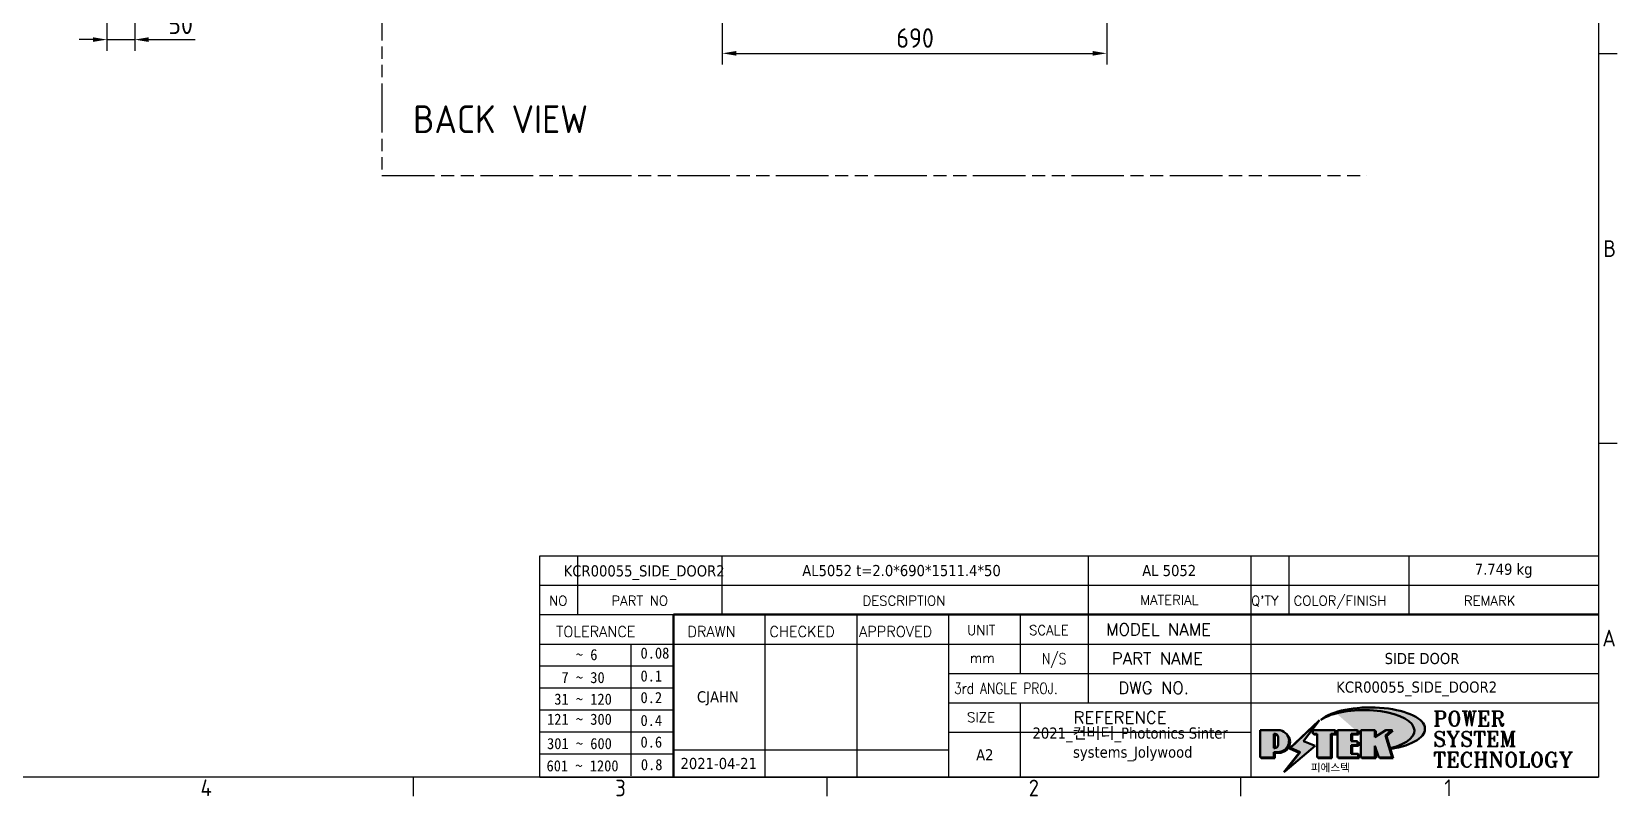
# Model space of a CAD drawing. Header units: millimetres. Extents: x 0 to 51860, y 0 to 5940.
# Drawn here: x 42050 to 44896, y 66 to 1439 of the extents above; entities that cross this region are included whole.
import ezdxf
from ezdxf.enums import TextEntityAlignment as Align

# ---------------------------------------------------------------- set-up
doc = ezdxf.new("R2010")
doc.units = ezdxf.units.MM
doc.header["$LTSCALE"] = 10
doc.linetypes.add('DOUBLE_DASH_CHAIN', pattern=[1.2403, 0.6614, -0.0827, 0.1654, -0.0827, 0.1654, -0.0827])
doc.layers.get('0').update_dxf_attribs({"color": 3, "lineweight": 25})
for name, color, linetype, lineweight in [('경계(ISO)', 7, 'Continuous', 25), ('기호(ISO)', 5, 'Continuous', 25), ('스케치 형상(ISO)', 3, 'Continuous', 25), ('제목(ISO)', 5, 'Continuous', 50), ('치수(ISO)', 2, 'Continuous', 25), ('해치(ISO)', 7, 'Continuous', 18)]:
    doc.layers.add(name, color=color, linetype=linetype, lineweight=lineweight)
doc.styles.add('HAN_291', font='')
doc.styles.add('HAN_370', font='', dxfattribs={"width": 2})
doc.styles.add('RC_284', font='ROMANC.shx')
doc.styles.add('RC_287', font='ROMANC.shx')
doc.styles.add('RC_292', font='ROMANC.shx')
doc.styles.add('ROMANT_294', font='romant.shx')
doc.styles.add('문자 텍스트_PSTEK_POSCO', font='isocp.shx')
doc.styles.add('치수 텍스트_PSTEK_POSCO', font='isocp.shx')
doc.styles.add('텍스트 스타일198', font='tahoma.ttf')
doc.styles.add('텍스트 스타일333', font='ROMANC.shx', dxfattribs={"width": 0.800000011920929})
doc.styles.get('HAN_291').set_extended_font_data('GulimChe')
doc.styles.get('HAN_370').set_extended_font_data('GulimChe')
doc.dimstyles.new('치수_PSTEK_POSCO', dxfattribs={"dimscale": 10, "dimtxt": 3.5, "dimasz": 2.5, "dimexe": 2, "dimexo": 2.5, "dimgap": 1, "dimtad": 1, "dimrnd": 1e-08, "dimdsep": 46, "dimtxsty": '치수 텍스트_PSTEK_POSCO', "dimcen": 0.09, "dimdle": 10, "dimclrd": 7, "dimclre": 7, "dimclrt": 2, "dimadec": 1, "dimazin": 2, "dimtfac": 1, "dimtmove": 0, "dimatfit": 3, "dimfxl": 0, "dimtolj": 1, "dimlwd": -1, "dimlwe": -1, "dimarcsym": 0})

# ---------------------------------------------------------------- blocks, each defined once
blk = doc.blocks.new('제목 블록 PSTEK')
h = blk.add_hatch(color=1)
edge = h.paths.add_edge_path(flags=0)
edge.add_line((314.2242174273352, 19.60711530335299), (314.2242174273352, 17.00126995915134))
edge.add_line((314.2242174273352, 17.00126995915134), (314.3485873187598, 17.00126995915134))
edge.add_arc((314.3485873187598, 17.6527312952023), 0.6514613360509371, 270, 360)
edge.add_line((315.0000486548106, 17.6527312952023), (315.0000486548106, 18.95565396730211))
edge.add_arc((314.3485873187598, 18.95565396730212), 0.6514613360508712, 0, 90)
edge.add_line((314.3485873187598, 19.60711530335299), (314.2242174273352, 19.60711530335299))
edge = h.paths.add_edge_path()
edge.add_arc((314.9847713324306, 18.28938669179658), 1.969189947606664, 269.9999999999959, 450)
edge.add_line((314.9847713324306, 20.25857663940318), (311.7664314776902, 20.25857663940324))
edge.add_line((311.7664314776902, 20.25857663940324), (311.7664314776902, 15.3430047401139))
edge.add_line((311.7664314776902, 15.3430047401139), (314.2242174273352, 15.3430047401139))
edge.add_line((314.2242174273352, 15.3430047401139), (314.2242174273352, 16.32019674418991))
edge.add_line((314.2242174273352, 16.32019674418991), (314.9847713324307, 16.32019674418991))
for color, points in [(252, [(317.2195697678507, 17.0593801673321), (322.0326348870767, 21.62682475217465), (322.2781991042243, 21.94392121864296), (317.0471853425802, 16.97985676345368), (318.7512090904202, 16.1899260703855), (316.0018030350395, 12.71868385740789), (316.3356552234328, 13.00206718743325), (318.9235935156908, 16.2694494742633)]), (5, [(321.6183518841322, 17.4193704504104), (319.5281351041078, 18.24969419629727), (322.4505835294948, 22.02344462252142), (317.2195697678507, 17.0593801673321), (318.9235935156908, 16.2694494742633), (316.1741874603099, 12.79820726128571)]), (1, [(324.4839107253602, 19.60711530335299), (325.2419748254881, 19.60711530335299), (325.2419748254881, 20.25857663940324), (321.2266040451076, 20.25857663940324), (321.2266040451076, 19.60711530335299), (321.9846681452406, 19.60711530335299), (321.9846681452406, 15.3430047401139), (324.4839107253602, 15.3430047401139)]), (252, [(324.6615819988275, 19.45905590879572), (325.4196460989604, 19.45905590879572), (325.4196460989604, 20.11051724484596), (325.2419748254881, 20.11051724484596), (325.2419748254881, 19.60711530335299), (324.4839107253602, 19.60711530335299), (324.4839107253602, 15.3430047401139), (322.1623394187076, 15.3430047401139), (322.1623394187076, 15.19494534555726), (324.6615819988275, 15.19494534555726)]), (1, [(329.2277337269622, 20.25857663940324), (325.65654113025, 20.25857663940324), (325.65654113025, 15.3430047401139), (329.3580259941756, 15.3430047401139), (329.3580259941756, 15.9944660761648), (328.1137701654877, 15.9944660761648), (328.1137701654877, 17.56360607323003), (329.2277337269622, 17.56360607323003), (329.2277337269622, 18.25543873810179), (328.1137701654877, 18.25543873810179), (328.1137701654877, 19.60711530335299), (329.2277337269622, 19.60711530335299)]), (252, [(328.2914414389548, 19.45905590879572), (329.4054050004294, 19.45905590879572), (329.4054050004294, 20.11051724484596), (329.2277337269622, 20.11051724484596), (329.2277337269622, 19.60711530335299), (328.1137701654877, 19.60711530335299), (328.1137701654877, 18.25543873810179), (328.2914414389548, 18.25543873810179)]), (1, [(332.3312149849806, 20.25857663940324), (329.8592894925411, 20.25857663940324), (329.8592894925411, 15.3430047401139), (332.3312149849806, 15.3430047401139), (332.3312149849806, 17.4318630164523), (333.0701931098801, 15.3430047401139), (335.4855464857051, 15.3430047401139), (334.2514536401189, 19.30614745124769), (335.4379594596742, 20.25857663940324), (334.3071782107978, 20.25857663940324), (332.3312149849806, 18.99741471888304)]), (252, [(332.5088862584528, 20.1105172448466), (332.3312149849806, 20.1105172448466), (332.3312149849806, 18.99741471888368), (332.5088862584528, 19.11081371413894)]), (252, [(335.6156307331414, 20.11051724484596), (335.2535118015555, 20.11051724484596), (334.2514536401189, 19.30614745124769), (335.4855464857051, 15.3430047401139), (333.1954852176545, 15.3430047401139), (333.2478643833523, 15.19494534555726), (335.6632177591723, 15.19494534555726), (334.4291249135862, 19.15808805669106)]), (252, [(321.9846681452406, 19.60711530335299), (321.4042753185749, 19.60711530335299), (321.4042753185749, 19.45905590879572), (321.9846681452406, 19.45905590879572)]), (252, [(328.2914414389548, 17.41554667867274), (329.4054050004294, 17.41554667867274), (329.4054050004294, 18.10737934354514), (329.2277337269622, 18.10737934354514), (329.2277337269622, 17.56360607323003), (328.1137701654877, 17.56360607323003), (328.1137701654877, 15.9944660761648), (328.2914414389548, 15.9944660761648)]), (252, [(332.5088862584528, 16.92964231796647), (332.3312149849806, 17.43186301645164), (332.3312149849806, 15.3430047401139), (330.0369607660135, 15.3430047401139), (330.0369607660135, 15.19494534555726), (332.5088862584528, 15.19494534555726)]), (252, [(329.5356972676428, 15.8464066816075), (329.3580259941756, 15.8464066816075), (329.3580259941756, 15.3430047401139), (325.8342124037171, 15.3430047401139), (325.8342124037171, 15.19494534555726), (329.5356972676428, 15.19494534555726)])]:
    blk.add_hatch(color=color).paths.add_polyline_path(points)
h = blk.add_hatch(color=252)
edge = h.paths.add_edge_path()
edge.add_arc((314.9847713324309, 18.28938669179657), 1.969189947606666, 270, 406.8278729790604)
edge.add_arc((315.1624426058984, 18.1413272972396), 1.969189947606962, -90, 53.560984836317004, ccw=False)
edge.add_line((315.1624426058984, 16.17213734963263), (314.4018887008024, 16.17213734963263))
edge.add_line((314.4018887008024, 16.17213734963263), (314.4018887008024, 15.19494534555726))
edge.add_line((314.4018887008024, 15.19494534555726), (311.9441027511573, 15.19494534555726))
edge.add_line((311.9441027511573, 15.19494534555726), (311.9441027511573, 15.3430047401139))
edge.add_line((311.9441027511573, 15.3430047401139), (314.2242174273352, 15.3430047401139))
edge.add_line((314.2242174273352, 15.3430047401139), (314.2242174273352, 16.32019674418991))
edge.add_line((314.2242174273352, 16.32019674418991), (314.9847713324309, 16.32019674418991))
h = blk.add_hatch(color=252)
edge = h.paths.add_edge_path()
edge.add_line((314.4018887008024, 19.45905590879572), (314.5262585922315, 19.45905590879572))
edge.add_arc((314.5262585922314, 18.80759457274939), 0.6514613360463194, 60.4189348879147, 90.00000000000318, ccw=False)
edge.add_arc((314.3485873187602, 18.95565396730057), 0.6514613360524251, 39.96992292766206, 90.00000000009999)
edge.add_line((314.3485873187591, 19.60711530335307), (314.2242174273352, 19.60711530335298))
edge.add_line((314.2242174273352, 19.60711530335299), (314.2242174273352, 17.00126995915134))
edge.add_line((314.2242174273352, 17.00126995915134), (314.3485873187591, 17.00126995915134))
edge.add_arc((314.3485873187568, 17.652731295233), 0.6514613360816299, 270.0000000002, 274.6930825552478)
edge.add_line((314.4018887008024, 17.0034541317032), (314.4018887008024, 19.45905590879572))
at = {"layer": '해치(ISO)'}
h = blk.add_hatch(color=140, dxfattribs=at)
edge = h.paths.add_edge_path()
edge.add_ellipse((330.3660919371412, 20.15576403068321), major_axis=(9.100907360794343, 0), ratio=0.4069904968023172, start_angle=301.3098473703837, end_angle=507.7436900681698)
edge.add_ellipse((331.5340919371412, 20.4634168429492), major_axis=(-9.82350664112931, 0), ratio=0.3942600559756514, start_angle=111.51207141178469, end_angle=334.47025347086895, ccw=False)
edge.add_line((335.1363447531188, 16.8601935978785), (335.0955236905705, 16.99119398620872))
at = {"color": 180}
for p, q in [((182.475792979055, 11.79100474011392), (182.4757929790549, 51.56524660363496)), ((182.4757929790549, 51.56524660363496), (372.4757929537551, 51.56524660363496)), ((189.2651435055721, 51.56524660363496), (189.2651435055722, 41.00524660363494)), ((215.2152739891528, 41.00524660363494), (215.2152739891528, 51.56524660363496)), ((280.8758854511282, 51.56524660363496), (280.8758854511282, 41.00524660363494)), ((310.0881549537552, 51.56524660363496), (310.0881549537553, 41.00524660363494)), ((316.9044520275131, 51.56524660363496), (316.9044520275127, 41.00524660363494)), ((338.4566026226726, 51.56524660363496), (338.4566026226727, 41.00524660363494)), ((372.4757929537551, 51.56524660363496), (372.4757929537551, 11.79100474011389)), ((182.475792979055, 46.2852466036349), (372.4757929537551, 46.28524660363492)), ((182.475792979055, 41.00524660363493), (206.451475290024, 41.00524660363493)), ((222.9401812389276, 11.79100474011392), (222.9401812389276, 41.00524660363494)), ((239.4288871878316, 11.79100474011392), (239.4288871878316, 41.00524660363494)), ((255.9175931367356, 11.79100474011392), (255.9175931367356, 41.00524660363494)), ((268.6918866058747, 41.00524660363494), (268.6918866058747, 30.44524660363498)), ((280.8758854511282, 41.00524660363494), (280.8758854511282, 25.16524660363502)), ((310.088154953755, 41.00524660363494), (310.088154953755, 11.79100474011392)), ((182.475792979055, 35.72524660363497), (206.451475290024, 35.72524660363497)), ((198.8621818849491, 12.02524660363491), (198.8621818849491, 35.72524660363497)), ((206.451475290024, 35.72524660363497), (372.4757929537551, 35.72524660363497)), ((182.475792979055, 31.77524660363492), (206.451475290024, 31.77524660363492)), ((255.917593136736, 30.44524660363498), (372.4757929537552, 30.44524660363501)), ((182.475792979055, 27.82524660363487), (206.451475290024, 27.82524660363487)), ((182.475792979055, 23.87524660363505), (206.451475290024, 23.87524660363505)), ((255.9175931367359, 25.16524660363502), (372.4757929537552, 25.165246603635)), ((268.6918866058744, 25.16524660363502), (268.6918866058744, 11.79100474011392)), ((182.475792979055, 19.92524660363478), (206.451475290024, 19.92524660363478)), ((255.9175931367359, 19.88524660363481), (310.0881549537553, 19.88524660363481)), ((182.475792979055, 15.97524660363496), (206.451475290024, 15.97524660363496)), ((206.451475290024, 16.74100474011396), (255.9175931367359, 16.74100474011396)), ((182.475792979055, 11.79100474011392), (372.4757929537551, 11.79100474011389))]:
    blk.add_line(p, q, dxfattribs=at)
at = {"color": 7, "lineweight": 50}
for p, q in [((206.4514752900237, 11.79100474011392), (206.4514752900237, 41.00524660363494)), ((206.451475290024, 41.00524660363494), (372.4757929537551, 41.00524660363496))]:
    blk.add_line(p, q, dxfattribs=at)
at = {"color": 7}
for p, q in [((311.7664314776902, 20.25900474011391), (311.7664314776902, 15.34300474011391)), ((314.9847713324309, 20.25857663940324), (311.7664314776902, 20.25857663940324)), ((314.9847713324309, 20.25857663940324), (311.7664314776902, 20.25857663940324)), ((311.7664314776902, 20.25857663940324), (311.7664314776902, 15.3430047401139)), ((322.2781991042243, 21.94392121864296), (317.0471853425802, 16.97985676345368)), ((322.4505835294948, 22.02344462252142), (317.2195697678507, 17.0593801673321)), ((317.2195697678507, 17.0593801673321), (322.0326348870767, 21.62682475217465)), ((319.5281351041078, 18.24969419629727), (322.4505835294948, 22.02344462252142)), ((325.2419748254881, 20.25857663940324), (321.2266040451076, 20.25857663940324)), ((321.2266040451076, 20.25857663940324), (321.2266040451076, 19.60711530335299)), ((325.2419748254881, 20.25857663940324), (321.2266040451076, 20.25857663940324)), ((321.2266040451076, 20.25857663940324), (321.2266040451076, 19.60711530335299)), ((322.0326348870767, 21.62682475217465), (322.2781991042243, 21.94392121864296)), ((325.2419748254881, 19.60711530335299), (325.2419748254881, 20.25857663940324)), ((325.2419748254881, 19.60711530335299), (325.2419748254881, 20.25857663940324)), ((325.4196460989604, 20.11051724484596), (325.2419748254881, 20.11051724484596)), ((325.2419748254881, 20.11051724484596), (325.2419748254881, 19.60711530335299)), ((325.4196460989604, 19.45905590879572), (325.4196460989604, 20.11051724484596)), ((329.2277337269622, 20.25857663940324), (325.65654113025, 20.25857663940324)), ((325.65654113025, 20.25857663940324), (325.65654113025, 15.3430047401139)), ((325.65654113025, 20.25857663940324), (325.65654113025, 15.3430047401139)), ((329.2277337269622, 20.25857663940324), (325.65654113025, 20.25857663940324)), ((329.2277337269622, 19.60711530335299), (329.2277337269622, 20.25857663940324)), ((329.2277337269622, 19.60711530335299), (329.2277337269622, 20.25857663940324)), ((329.4054050004294, 20.11051724484596), (329.2277337269622, 20.11051724484596)), ((329.2277337269622, 20.11051724484596), (329.2277337269622, 19.60711530335299)), ((329.4054050004294, 19.45905590879572), (329.4054050004294, 20.11051724484596)), ((332.3312149849806, 20.25857663940324), (329.8592894925411, 20.25857663940324)), ((329.8592894925411, 20.25857663940324), (329.8592894925411, 15.3430047401139)), ((329.8592894925411, 20.25857663940324), (329.8592894925411, 15.3430047401139)), ((332.3312149849806, 20.25857663940324), (329.8592894925411, 20.25857663940324)), ((334.3071782107978, 20.25857663940324), (332.3312149849806, 18.99741471888304)), ((332.3312149849806, 18.99741471888304), (332.3312149849806, 20.25857663940324)), ((334.3071782107978, 20.25857663940324), (332.3312149849806, 18.99741471888304)), ((332.3312149849806, 18.99741471888304), (332.3312149849806, 20.25857663940324)), ((332.5088862584528, 20.1105172448466), (332.3312149849806, 20.1105172448466)), ((332.3312149849806, 20.1105172448466), (332.3312149849806, 18.99741471888368)), ((332.5088862584528, 19.11081371413894), (332.5088862584528, 20.1105172448466)), ((334.2514536401189, 19.30614745124769), (335.4379594596742, 20.25857663940324)), ((334.2514536401189, 19.30614745124769), (335.4379594596742, 20.25857663940324)), ((335.2535118015555, 20.11051724484596), (334.2514536401189, 19.30614745124769)), ((335.4379594596742, 20.25857663940324), (334.3071782107978, 20.25857663940324)), ((335.4379594596742, 20.25857663940324), (334.3071782107978, 20.25857663940324)), ((334.4291249135862, 19.15808805669104), (335.6156307331414, 20.11051724484596)), ((335.6156307331414, 20.11051724484596), (335.2535118015555, 20.11051724484596)), ((314.2242174273352, 17.00126995915134), (314.2242174273352, 19.60711530335299)), ((314.2242174273352, 19.60711530335299), (314.3485873187591, 19.60711530335299)), ((314.3485873187591, 19.60711530335299), (314.2242174273352, 19.60711530335299)), ((314.2242174273352, 19.60711530335299), (314.2242174273352, 17.00126995915134)), ((314.2242174273352, 17.00126995915134), (314.2242174273352, 19.60711530335299)), ((314.2242174273352, 19.60711530335299), (314.3485873187591, 19.60711530335299)), ((314.4018887008024, 19.45905590879572), (314.5262585922314, 19.45905590879572)), ((314.4018887008024, 17.0034541317032), (314.4018887008024, 19.45905590879572)), ((315.0000486548106, 18.95565396730275), (315.0000486548106, 17.65273129520161)), ((315.0000486548106, 18.95565396730275), (315.0000486548106, 17.65273129520161)), ((316.1741874603099, 12.79820726128571), (321.6183518841322, 17.4193704504104)), ((321.6183518841322, 17.4193704504104), (319.5281351041078, 18.24969419629727)), ((321.2266040451076, 19.60711530335299), (321.9846681452406, 19.60711530335299)), ((321.2266040451076, 19.60711530335299), (321.9846681452406, 19.60711530335299)), ((321.4042753185749, 19.60711530335299), (321.4042753185749, 19.45905590879572)), ((321.9846681452406, 19.60711530335299), (321.4042753185749, 19.60711530335299)), ((321.4042753185749, 19.45905590879572), (321.9846681452406, 19.45905590879572)), ((321.9846681452406, 19.60711530335299), (321.9846681452406, 15.3430047401139)), ((321.9846681452406, 19.45905590879572), (321.9846681452406, 19.60711530335299)), ((321.9846681452406, 19.60711530335299), (321.9846681452406, 15.3430047401139)), ((324.4839107253602, 19.60711530335299), (325.2419748254881, 19.60711530335299)), ((324.4839107253602, 15.3430047401139), (324.4839107253602, 19.60711530335299)), ((325.2419748254881, 19.60711530335299), (324.4839107253602, 19.60711530335299)), ((324.4839107253602, 19.60711530335299), (324.4839107253602, 15.3430047401139)), ((324.4839107253602, 19.60711530335299), (325.2419748254881, 19.60711530335299)), ((324.4839107253602, 15.3430047401139), (324.4839107253602, 19.60711530335299)), ((324.6615819988275, 19.45905590879572), (325.4196460989604, 19.45905590879572)), ((324.6615819988275, 15.19494534555726), (324.6615819988275, 19.45905590879572)), ((328.1137701654877, 18.25543873810179), (328.1137701654877, 19.60711530335299)), ((328.1137701654877, 19.60711530335299), (329.2277337269622, 19.60711530335299)), ((329.2277337269622, 19.60711530335299), (328.1137701654877, 19.60711530335299)), ((328.1137701654877, 19.60711530335299), (328.1137701654877, 18.25543873810179)), ((328.1137701654877, 18.25543873810179), (328.1137701654877, 19.60711530335299)), ((328.1137701654877, 19.60711530335299), (329.2277337269622, 19.60711530335299)), ((329.2277337269622, 18.25543873810179), (328.1137701654877, 18.25543873810179)), ((328.1137701654877, 18.25543873810179), (328.2914414389548, 18.25543873810179)), ((329.2277337269622, 18.25543873810179), (328.1137701654877, 18.25543873810179)), ((328.1137701654877, 17.56360607323003), (329.2277337269622, 17.56360607323003)), ((328.1137701654877, 15.9944660761648), (328.1137701654877, 17.56360607323003)), ((329.2277337269622, 17.56360607323003), (328.1137701654877, 17.56360607323003)), ((328.1137701654877, 17.56360607323003), (328.1137701654877, 15.9944660761648)), ((328.1137701654877, 17.56360607323003), (329.2277337269622, 17.56360607323003)), ((328.1137701654877, 15.9944660761648), (328.1137701654877, 17.56360607323003)), ((328.2914414389548, 18.25543873810179), (328.2914414389548, 19.45905590879572)), ((328.2914414389548, 19.45905590879572), (329.4054050004294, 19.45905590879572)), ((328.2914414389548, 15.9944660761648), (328.2914414389548, 17.41554667867274)), ((328.2914414389548, 17.41554667867274), (329.4054050004294, 17.41554667867274)), ((329.2277337269622, 17.56360607323003), (329.2277337269622, 18.25543873810179)), ((329.2277337269622, 17.56360607323003), (329.2277337269622, 18.25543873810179)), ((329.4054050004294, 18.10737934354514), (329.2277337269622, 18.10737934354514)), ((329.2277337269622, 18.10737934354514), (329.2277337269622, 17.56360607323003)), ((329.4054050004294, 17.41554667867274), (329.4054050004294, 18.10737934354514)), ((332.3312149849806, 18.99741471888368), (332.5088862584528, 19.11081371413894)), ((332.3312149849806, 17.4318630164523), (333.0701931098801, 15.3430047401139)), ((332.3312149849806, 15.3430047401139), (332.3312149849806, 17.4318630164523)), ((332.5088862584528, 16.92964231796647), (332.3312149849806, 17.43186301645164)), ((332.3312149849806, 17.43186301645164), (332.3312149849806, 15.3430047401139)), ((332.3312149849806, 17.4318630164523), (333.0701931098801, 15.3430047401139)), ((332.3312149849806, 15.3430047401139), (332.3312149849806, 17.4318630164523)), ((335.4855464857051, 15.3430047401139), (334.2514536401189, 19.30614745124769)), ((334.2514536401189, 19.30614745124769), (335.4855464857051, 15.3430047401139)), ((335.4855464857051, 15.3430047401139), (334.2514536401189, 19.30614745124769)), ((335.6632177591723, 15.19494534555726), (334.4291249135862, 19.15808805669104)), ((345.0447381189468, 17.50375595811051), (344.9867755289346, 17.689895936919)), ((311.7664314776902, 15.3430047401139), (314.2242174273352, 15.3430047401139)), ((311.7664314776902, 15.3430047401139), (314.2242174273352, 15.3430047401139)), ((314.2242174273352, 15.3430047401139), (311.9441027511573, 15.3430047401139)), ((311.9441027511573, 15.3430047401139), (311.9441027511573, 15.19494534555726)), ((311.9441027511573, 15.19494534555726), (314.4018887008024, 15.19494534555726)), ((314.3485873187591, 17.00126995915134), (314.2242174273352, 17.00126995915134)), ((314.2242174273352, 17.00126995915134), (314.3485873187591, 17.00126995915134)), ((314.3485873187591, 17.00126995915134), (314.2242174273352, 17.00126995915134)), ((314.2242174273352, 16.32019674418991), (314.9847713324309, 16.32019674418991)), ((314.2242174273352, 15.3430047401139), (314.2242174273352, 16.32019674418991)), ((314.9847713324309, 16.32019674418991), (314.2242174273352, 16.32019674418991)), ((314.2242174273352, 16.32019674418991), (314.2242174273352, 15.3430047401139)), ((314.2242174273352, 16.32019674418991), (314.9847713324309, 16.32019674418991)), ((314.2242174273352, 15.3430047401139), (314.2242174273352, 16.32019674418991)), ((314.4018887008024, 16.17213734963263), (315.162442605898, 16.17213734963263)), ((314.4018887008024, 15.19494534555726), (314.4018887008024, 16.17213734963263)), ((318.7512090904202, 16.1899260703855), (316.0018030350395, 12.71868385740789)), ((318.9235935156908, 16.2694494742633), (316.1741874603099, 12.79820726128571)), ((316.3356552234328, 13.00206718743325), (318.9235935156908, 16.2694494742633)), ((317.0471853425802, 16.97985676345368), (318.7512090904202, 16.1899260703855)), ((318.9235935156908, 16.2694494742633), (317.2195697678507, 17.0593801673321)), ((317.2195697678507, 17.0593801673321), (318.9235935156908, 16.2694494742633)), ((321.9846681452406, 15.3430047401139), (324.4839107253602, 15.3430047401139)), ((321.9846681452406, 15.3430047401139), (324.4839107253602, 15.3430047401139)), ((324.4839107253602, 15.3430047401139), (322.1623394187076, 15.3430047401139)), ((322.1623394187076, 15.3430047401139), (322.1623394187076, 15.19494534555726)), ((322.1623394187076, 15.19494534555726), (324.6615819988275, 15.19494534555726)), ((325.65654113025, 15.3430047401139), (329.3580259941756, 15.3430047401139)), ((325.65654113025, 15.3430047401139), (329.3580259941756, 15.3430047401139)), ((329.3580259941756, 15.3430047401139), (325.8342124037171, 15.3430047401139)), ((325.8342124037171, 15.3430047401139), (325.8342124037171, 15.19494534555726)), ((325.8342124037171, 15.19494534555726), (329.5356972676428, 15.19494534555726)), ((329.3580259941756, 15.9944660761648), (328.1137701654877, 15.9944660761648)), ((328.1137701654877, 15.9944660761648), (328.2914414389548, 15.9944660761648)), ((329.3580259941756, 15.9944660761648), (328.1137701654877, 15.9944660761648)), ((329.3580259941756, 15.3430047401139), (329.3580259941756, 15.9944660761648)), ((329.3580259941756, 15.3430047401139), (329.3580259941756, 15.9944660761648)), ((329.5356972676428, 15.8464066816075), (329.3580259941756, 15.8464066816075)), ((329.3580259941756, 15.8464066816075), (329.3580259941756, 15.3430047401139)), ((329.5356972676428, 15.19494534555726), (329.5356972676428, 15.8464066816075)), ((329.8592894925411, 15.3430047401139), (332.3312149849806, 15.3430047401139)), ((329.8592894925411, 15.3430047401139), (332.3312149849806, 15.3430047401139)), ((332.3312149849806, 15.3430047401139), (330.0369607660135, 15.3430047401139)), ((330.0369607660135, 15.3430047401139), (330.0369607660135, 15.19494534555726)), ((330.0369607660135, 15.19494534555726), (332.5088862584528, 15.19494534555726)), ((332.5088862584528, 15.19494534555726), (332.5088862584528, 16.92964231796647)), ((333.0701931098801, 15.3430047401139), (335.4855464857051, 15.3430047401139)), ((333.0701931098801, 15.3430047401139), (335.4855464857051, 15.3430047401139)), ((335.4855464857051, 15.3430047401139), (333.1954852176545, 15.3430047401139)), ((333.1954852176545, 15.3430047401139), (333.2478643833523, 15.19494534555726)), ((333.2478643833523, 15.19494534555726), (335.6632177591723, 15.19494534555726)), ((316.0018030350395, 12.71868385740789), (316.3356552234328, 13.00206718743325))]:
    blk.add_line(p, q, dxfattribs=at)
at = {"color": 1}
for p, q in [((314.9847713324309, 20.25857663940324), (311.7664314776902, 20.25857663940324)), ((311.7664314776902, 20.25857663940324), (311.7664314776902, 15.3430047401139)), ((325.2419748254881, 20.25857663940324), (321.2266040451076, 20.25857663940324)), ((321.2266040451076, 20.25857663940324), (321.2266040451076, 19.60711530335299)), ((325.2419748254881, 19.60711530335299), (325.2419748254881, 20.25857663940324)), ((329.2277337269622, 20.25857663940324), (325.65654113025, 20.25857663940324)), ((325.65654113025, 20.25857663940324), (325.65654113025, 15.3430047401139)), ((329.2277337269622, 19.60711530335299), (329.2277337269622, 20.25857663940324)), ((332.3312149849806, 20.25857663940324), (329.8592894925411, 20.25857663940324)), ((329.8592894925411, 20.25857663940324), (329.8592894925411, 15.3430047401139)), ((334.3071782107978, 20.25857663940324), (332.3312149849806, 18.99741471888304)), ((332.3312149849806, 18.99741471888304), (332.3312149849806, 20.25857663940324)), ((334.2514536401189, 19.30614745124769), (335.4379594596742, 20.25857663940324)), ((335.4379594596742, 20.25857663940324), (334.3071782107978, 20.25857663940324)), ((314.2242174273352, 17.00126995915134), (314.2242174273352, 19.60711530335299)), ((314.2242174273352, 19.60711530335299), (314.3485873187591, 19.60711530335299)), ((315.0000486548106, 18.95565396730275), (315.0000486548106, 17.65273129520161)), ((321.2266040451076, 19.60711530335299), (321.9846681452406, 19.60711530335299)), ((321.9846681452406, 19.60711530335299), (321.9846681452406, 15.3430047401139)), ((324.4839107253602, 19.60711530335299), (325.2419748254881, 19.60711530335299)), ((324.4839107253602, 15.3430047401139), (324.4839107253602, 19.60711530335299)), ((328.1137701654877, 18.25543873810179), (328.1137701654877, 19.60711530335299)), ((328.1137701654877, 19.60711530335299), (329.2277337269622, 19.60711530335299)), ((329.2277337269622, 18.25543873810179), (328.1137701654877, 18.25543873810179)), ((328.1137701654877, 17.56360607323003), (329.2277337269622, 17.56360607323003)), ((328.1137701654877, 15.9944660761648), (328.1137701654877, 17.56360607323003)), ((329.2277337269622, 17.56360607323003), (329.2277337269622, 18.25543873810179)), ((332.3312149849806, 17.4318630164523), (333.0701931098801, 15.3430047401139)), ((332.3312149849806, 15.3430047401139), (332.3312149849806, 17.4318630164523)), ((335.4855464857051, 15.3430047401139), (334.2514536401189, 19.30614745124769)), ((311.7664314776902, 15.3430047401139), (314.2242174273352, 15.3430047401139)), ((314.3485873187591, 17.00126995915134), (314.2242174273352, 17.00126995915134)), ((314.2242174273352, 16.32019674418991), (314.9847713324309, 16.32019674418991)), ((314.2242174273352, 15.3430047401139), (314.2242174273352, 16.32019674418991)), ((321.9846681452406, 15.3430047401139), (324.4839107253602, 15.3430047401139)), ((325.65654113025, 15.3430047401139), (329.3580259941756, 15.3430047401139)), ((329.3580259941756, 15.9944660761648), (328.1137701654877, 15.9944660761648)), ((329.3580259941756, 15.3430047401139), (329.3580259941756, 15.9944660761648)), ((329.8592894925411, 15.3430047401139), (332.3312149849806, 15.3430047401139)), ((333.0701931098801, 15.3430047401139), (335.4855464857051, 15.3430047401139))]:
    blk.add_line(p, q, dxfattribs=at)
at = {"color": 5}
for p, q in [((322.4505835294948, 22.02344462252142), (317.2195697678507, 17.0593801673321)), ((319.5281351041078, 18.24969419629727), (322.4505835294948, 22.02344462252142)), ((316.1741874603099, 12.79820726128571), (321.6183518841322, 17.4193704504104)), ((321.6183518841322, 17.4193704504104), (319.5281351041078, 18.24969419629727)), ((318.9235935156908, 16.2694494742633), (316.1741874603099, 12.79820726128571)), ((317.2195697678507, 17.0593801673321), (318.9235935156908, 16.2694494742633))]:
    blk.add_line(p, q, dxfattribs=at)
at = {"color": 7}
for centre, radius, start, end in [((314.9847713324309, 18.28938669179658), 1.969189947606665, 270, 90), ((314.9847713324309, 18.28938669179658), 1.969189947606665, 270, 90), ((314.3485873187598, 18.95565396730211), 0.6514613360508712, 0, 90), ((314.3485873187602, 18.95565396730057), 0.6514613360524251, 39.96992292766117, 90), ((314.3485873187598, 18.95565396730212), 0.6514613360508712, 0, 90), ((314.3485873187597, 17.65273129520228), 0.6514613360509381, 270, 0), ((314.3485873187598, 17.6527312952023), 0.6514613360509381, 270, 0), ((314.5262585922314, 18.80759457274939), 0.6514613360463193, 60.41893488791137, 90), ((314.9847713324307, 18.2893866917965), 1.969189947606594, 270, 46.82787297909833), ((315.1624426058984, 18.1413272972396), 1.969189947606961, 270, 53.56098483636067), ((314.3485873187568, 17.652731295233), 0.6514613360816299, 270, 274.6930825552478)]:
    blk.add_arc(centre, radius, start, end, dxfattribs=at)
at = {"color": 1}
for centre, radius, start, end in [((314.9847713324309, 18.28938669179657), 1.969189947606665, 270, 90), ((314.3485873187598, 18.95565396730211), 0.6514613360508712, 0, 90), ((314.3485873187598, 17.6527312952023), 0.6514613360509381, 270, 0)]:
    blk.add_arc(centre, radius, start, end, dxfattribs=at)
at = {"layer": '제목(ISO)', "lineweight": 18}
blk.add_line((182.475792979055, 35.72500474011393), (182.475792979055, 11.79100474011392), dxfattribs=at)
at = {"layer": '제목(ISO)'}
for p, q in [((314.9847713324306, 20.25857663940324), (311.7664314776902, 20.25857663940324)), ((311.7664314776902, 20.25857663940324), (311.7664314776902, 15.3430047401139)), ((322.2781991042243, 21.94392121864296), (317.0471853425802, 16.97985676345368)), ((322.4505835294948, 22.02344462252142), (317.2195697678507, 17.0593801673321)), ((317.2195697678507, 17.0593801673321), (322.0326348870767, 21.62682475217465)), ((319.5281351041078, 18.24969419629727), (322.4505835294948, 22.02344462252142)), ((325.2419748254881, 20.25857663940324), (321.2266040451076, 20.25857663940324)), ((321.2266040451076, 20.25857663940324), (321.2266040451076, 19.60711530335299)), ((322.0326348870767, 21.62682475217465), (322.2781991042243, 21.94392121864296)), ((325.2419748254881, 19.60711530335299), (325.2419748254881, 20.25857663940324)), ((325.4196460989604, 20.11051724484596), (325.2419748254881, 20.11051724484596)), ((325.2419748254881, 20.11051724484596), (325.2419748254881, 19.60711530335299)), ((325.4196460989604, 19.45905590879572), (325.4196460989604, 20.11051724484596)), ((329.2277337269622, 20.25857663940324), (325.65654113025, 20.25857663940324)), ((325.65654113025, 20.25857663940324), (325.65654113025, 15.3430047401139)), ((329.2277337269622, 19.60711530335299), (329.2277337269622, 20.25857663940324)), ((329.4054050004294, 20.11051724484596), (329.2277337269622, 20.11051724484596)), ((329.2277337269622, 20.11051724484596), (329.2277337269622, 19.60711530335299)), ((329.4054050004294, 19.45905590879572), (329.4054050004294, 20.11051724484596)), ((332.3312149849806, 20.25857663940324), (329.8592894925411, 20.25857663940324)), ((329.8592894925411, 20.25857663940324), (329.8592894925411, 15.3430047401139)), ((334.3071782107978, 20.25857663940324), (332.3312149849806, 18.99741471888304)), ((332.3312149849806, 18.99741471888304), (332.3312149849806, 20.25857663940324)), ((332.5088862584528, 20.1105172448466), (332.3312149849806, 20.1105172448466)), ((332.3312149849806, 20.1105172448466), (332.3312149849806, 18.99741471888368)), ((332.5088862584528, 19.11081371413894), (332.5088862584528, 20.1105172448466)), ((334.2514536401189, 19.30614745124769), (335.4379594596742, 20.25857663940324)), ((335.2535118015555, 20.11051724484596), (334.2514536401189, 19.30614745124769)), ((335.4379594596742, 20.25857663940324), (334.3071782107978, 20.25857663940324)), ((334.4291249135862, 19.15808805669106), (335.6156307331414, 20.11051724484596)), ((335.6156307331414, 20.11051724484596), (335.2535118015555, 20.11051724484596)), ((314.2242174273352, 17.00126995915134), (314.2242174273352, 19.60711530335299)), ((314.2242174273352, 19.60711530335299), (314.3485873187598, 19.60711530335299)), ((314.3485873187591, 19.60711530335299), (314.2242174273352, 19.60711530335299)), ((314.2242174273352, 19.60711530335299), (314.2242174273352, 17.00126995915134)), ((314.4018887008024, 19.45905590879572), (314.5262585922314, 19.45905590879572)), ((314.4018887008024, 17.0034541317032), (314.4018887008024, 19.45905590879572)), ((315.0000486548106, 18.95565396730211), (315.0000486548106, 17.6527312952023)), ((316.1741874603099, 12.79820726128571), (321.6183518841322, 17.4193704504104)), ((321.6183518841322, 17.4193704504104), (319.5281351041078, 18.24969419629727)), ((321.2266040451076, 19.60711530335299), (321.9846681452406, 19.60711530335299)), ((321.9846681452406, 19.60711530335299), (321.4042753185749, 19.60711530335299)), ((321.4042753185749, 19.60711530335299), (321.4042753185749, 19.45905590879572)), ((321.4042753185749, 19.45905590879572), (321.9846681452406, 19.45905590879572)), ((321.9846681452406, 19.60711530335299), (321.9846681452406, 15.3430047401139)), ((321.9846681452406, 19.45905590879572), (321.9846681452406, 19.60711530335299)), ((324.4839107253602, 19.60711530335299), (325.2419748254881, 19.60711530335299)), ((324.4839107253602, 15.3430047401139), (324.4839107253602, 19.60711530335299)), ((325.2419748254881, 19.60711530335299), (324.4839107253602, 19.60711530335299)), ((324.4839107253602, 19.60711530335299), (324.4839107253602, 15.3430047401139)), ((324.6615819988275, 19.45905590879572), (325.4196460989604, 19.45905590879572)), ((324.6615819988275, 15.19494534555726), (324.6615819988275, 19.45905590879572)), ((328.1137701654877, 18.25543873810179), (328.1137701654877, 19.60711530335299)), ((328.1137701654877, 19.60711530335299), (329.2277337269622, 19.60711530335299)), ((329.2277337269622, 19.60711530335299), (328.1137701654877, 19.60711530335299)), ((328.1137701654877, 19.60711530335299), (328.1137701654877, 18.25543873810179)), ((329.2277337269622, 18.25543873810179), (328.1137701654877, 18.25543873810179)), ((328.1137701654877, 18.25543873810179), (328.2914414389548, 18.25543873810179)), ((328.1137701654877, 15.9944660761648), (328.1137701654877, 17.56360607323003)), ((328.1137701654877, 17.56360607323003), (329.2277337269622, 17.56360607323003)), ((329.2277337269622, 17.56360607323003), (328.1137701654877, 17.56360607323003)), ((328.1137701654877, 17.56360607323003), (328.1137701654877, 15.9944660761648)), ((328.2914414389548, 19.45905590879572), (329.4054050004294, 19.45905590879572)), ((328.2914414389548, 18.25543873810179), (328.2914414389548, 19.45905590879572)), ((328.2914414389548, 17.41554667867274), (329.4054050004294, 17.41554667867274)), ((328.2914414389548, 15.9944660761648), (328.2914414389548, 17.41554667867274)), ((329.2277337269622, 17.56360607323003), (329.2277337269622, 18.25543873810179)), ((329.4054050004294, 18.10737934354514), (329.2277337269622, 18.10737934354514)), ((329.2277337269622, 18.10737934354514), (329.2277337269622, 17.56360607323003)), ((329.4054050004294, 17.41554667867274), (329.4054050004294, 18.10737934354514)), ((332.3312149849806, 18.99741471888368), (332.5088862584528, 19.11081371413894)), ((332.3312149849806, 15.3430047401139), (332.3312149849806, 17.4318630164523)), ((332.3312149849806, 17.4318630164523), (333.0701931098801, 15.3430047401139)), ((332.5088862584528, 16.92964231796647), (332.3312149849806, 17.43186301645164)), ((332.3312149849806, 17.43186301645164), (332.3312149849806, 15.3430047401139)), ((335.4855464857051, 15.3430047401139), (334.2514536401189, 19.30614745124769)), ((334.2514536401189, 19.30614745124769), (335.4855464857051, 15.3430047401139)), ((335.6632177591723, 15.19494534555726), (334.4291249135862, 19.15808805669106)), ((311.7664314776902, 15.3430047401139), (314.2242174273352, 15.3430047401139)), ((314.2242174273352, 15.3430047401139), (311.9441027511573, 15.3430047401139)), ((311.9441027511573, 15.3430047401139), (311.9441027511573, 15.19494534555726)), ((311.9441027511573, 15.19494534555726), (314.4018887008024, 15.19494534555726)), ((314.3485873187598, 17.00126995915134), (314.2242174273352, 17.00126995915134)), ((314.2242174273352, 17.00126995915134), (314.3485873187591, 17.00126995915134)), ((314.2242174273352, 15.3430047401139), (314.2242174273352, 16.32019674418991)), ((314.2242174273352, 16.32019674418991), (314.9847713324307, 16.32019674418991)), ((314.9847713324309, 16.32019674418991), (314.2242174273352, 16.32019674418991)), ((314.2242174273352, 16.32019674418991), (314.2242174273352, 15.3430047401139)), ((314.4018887008024, 15.19494534555726), (314.4018887008024, 16.17213734963263)), ((314.4018887008024, 16.17213734963263), (315.1624426058984, 16.17213734963263)), ((318.7512090904202, 16.1899260703855), (316.0018030350395, 12.71868385740789)), ((318.9235935156908, 16.2694494742633), (316.1741874603099, 12.79820726128571)), ((316.3356552234328, 13.00206718743325), (318.9235935156908, 16.2694494742633)), ((317.0471853425802, 16.97985676345368), (318.7512090904202, 16.1899260703855)), ((317.2195697678507, 17.0593801673321), (318.9235935156908, 16.2694494742633)), ((318.9235935156908, 16.2694494742633), (317.2195697678507, 17.0593801673321)), ((321.9846681452406, 15.3430047401139), (324.4839107253602, 15.3430047401139)), ((324.4839107253602, 15.3430047401139), (322.1623394187076, 15.3430047401139)), ((322.1623394187076, 15.3430047401139), (322.1623394187076, 15.19494534555726)), ((322.1623394187076, 15.19494534555726), (324.6615819988275, 15.19494534555726)), ((325.65654113025, 15.3430047401139), (329.3580259941756, 15.3430047401139)), ((329.3580259941756, 15.3430047401139), (325.8342124037171, 15.3430047401139)), ((325.8342124037171, 15.3430047401139), (325.8342124037171, 15.19494534555726)), ((325.8342124037171, 15.19494534555726), (329.5356972676428, 15.19494534555726)), ((329.3580259941756, 15.9944660761648), (328.1137701654877, 15.9944660761648)), ((328.1137701654877, 15.9944660761648), (328.2914414389548, 15.9944660761648)), ((329.3580259941756, 15.3430047401139), (329.3580259941756, 15.9944660761648)), ((329.5356972676428, 15.8464066816075), (329.3580259941756, 15.8464066816075)), ((329.3580259941756, 15.8464066816075), (329.3580259941756, 15.3430047401139)), ((329.5356972676428, 15.19494534555726), (329.5356972676428, 15.8464066816075)), ((329.8592894925411, 15.3430047401139), (332.3312149849806, 15.3430047401139)), ((332.3312149849806, 15.3430047401139), (330.0369607660135, 15.3430047401139)), ((330.0369607660135, 15.3430047401139), (330.0369607660135, 15.19494534555726)), ((330.0369607660135, 15.19494534555726), (332.5088862584528, 15.19494534555726)), ((332.5088862584528, 15.19494534555726), (332.5088862584528, 16.92964231796647)), ((333.0701931098801, 15.3430047401139), (335.4855464857051, 15.3430047401139)), ((335.4855464857051, 15.3430047401139), (333.1954852176545, 15.3430047401139)), ((333.1954852176545, 15.3430047401139), (333.2478643833523, 15.19494534555726)), ((333.2478643833523, 15.19494534555726), (335.6632177591723, 15.19494534555726)), ((316.0018030350395, 12.71868385740789), (316.3356552234328, 13.00206718743325))]:
    blk.add_line(p, q, dxfattribs=at)
at = {"layer": '제목(ISO)', "color": 4}
blk.add_line((335.1363447531188, 16.8601935978785), (335.0955236905705, 16.99119398620872), dxfattribs=at)
at = {"layer": '제목(ISO)'}
for centre, radius, start, end in [((314.9847713324306, 18.28938669179658), 1.969189947606664, 46.82787297909431, 90), ((314.3485873187598, 18.95565396730212), 0.6514613360508712, 0, 90), ((314.3485873187602, 18.95565396730057), 0.6514613360524251, 39.96992292766117, 90), ((314.3485873187598, 17.6527312952023), 0.6514613360509371, 270, 0), ((314.5262585922314, 18.80759457274939), 0.6514613360463193, 60.41893488791137, 90), ((314.9847713324307, 18.2893866917965), 1.969189947606594, 270, 46.82787297909833), ((314.9847713324309, 18.28938669179657), 1.969189947606666, 270, 46.8278729790603), ((315.1624426058984, 18.1413272972396), 1.969189947606962, 270, 53.56098483631701), ((314.3485873187568, 17.652731295233), 0.6514613360816299, 270, 274.6930825552478)]:
    blk.add_arc(centre, radius, start, end, dxfattribs=at)
at = {"layer": '제목(ISO)', "color": 4}
for centre, major_axis, ratio, start_param, end_param in [((331.5340919371412, 20.4634168429492), (9.82350664112931, 0), 0.3942600559756514, 5.087845455444478, 8.97919982663645), ((330.3660919371412, 20.15576403068321), (9.100907360794343, 0), 0.4069904968023172, 5.258848905294775, 8.861799147915196)]:
    blk.add_ellipse(centre, major_axis=major_axis, ratio=ratio, start_param=start_param, end_param=end_param, dxfattribs=at)
at = {"color": 2}
for s, height, style, p in [('NO', 1.742399930953979, 'RC_284', (184.135398793432, 42.62317362549192)), ('PART NO', 1.742399930953979, 'RC_284', (195.3359407378685, 42.62317362549192)), ('DESCRIPTION', 1.742399930953979, 'RC_284', (240.4025565652523, 42.62317362549192)), ("Q'TY", 1.742399930953979, 'RC_284', (310.1440786515383, 42.62317362549192)), ('COLOR/FINISH', 1.742399930953979, 'RC_284', (317.7725341324144, 42.62317362549192)), ('REMARK', 1.742399930953979, 'RC_284', (348.346649953877, 42.62317362549192)), (' TOLERANCE', 1.899999976158142, 'RC_287', (184.0872874387979, 37.00893196870329)), ('DRAWN', 1.899999976158142, 'RC_287', (208.9766620976279, 37.00893196870329)), ('CHECKED', 1.899999976158142, 'RC_287', (223.6856844514997, 37.00893196870329)), ('APPROVED', 1.899999976158142, 'RC_287', (239.7795453577791, 37.00893196870329)), ('UNIT', 1.742399930953979, 'RC_284', (259.1652673287452, 37.34317362549218)), ('SCALE', 1.742399930953979, 'RC_284', (270.2934779252897, 37.34317362549218)), ('MODEL NAME', 2.178000062704086, 'RC_292', (284.096330289083, 37.25462520371384)), ('    ~ 6', 2.000000029802322, 'HAN_291', (183.7721304966814, 32.8176515608431)), ('0.08', 2.000000029802322, 'HAN_291', (200.5467345600617, 33.09873600004101)), ('PART NAME', 2.178000062704086, 'RC_292', (285.1416959765849, 32.03045329421792)), ('mm', 1.742399930953979, 'RC_284', (259.6505418159997, 32.3543089683787)), ('  7 ~ 30', 2.000000029802322, 'HAN_291', (183.7721304966814, 28.70538114822415)), ('0.1', 2.000000029802322, 'HAN_291', (200.5467345600617, 28.98646558742206)), (' DWG NO.', 2.178000062704086, 'RC_292', (284.8124284083233, 26.75045329421772)), (' 31 ~ 120', 2.000000029802322, 'HAN_291', (183.7721304966814, 24.82628181916237)), ('0.2', 2.000000029802322, 'HAN_291', (200.5467345600617, 25.10736625836028)), ('121 ~ 300', 2.000000029802322, 'HAN_291', (183.7721304966814, 21.21401206133254)), ('0.4', 2.000000029802322, 'HAN_291', (200.5467345600617, 20.99509650053045)), ('SIZE', 1.742399930953979, 'RC_284', (259.1652673287452, 21.69497768947366)), ('REFERENCE', 2.178000062704086, 'RC_292', (278.2741065029841, 21.43214925458022)), ('301 ~ 600', 2.000000029802322, 'HAN_291', (183.7721304966814, 16.83491273227077)), ('0.6', 2.000000029802322, 'HAN_291', (200.5467345600617, 17.11599717146868)), ('601 ~ 1200', 2.000000029802322, 'HAN_291', (183.6802025156883, 12.84759660881125)), ('0.8', 2.000000029802322, 'HAN_291', (200.6097246063884, 13.05732192299702))]:
    blk.add_text(s, height=height, dxfattribs=dict(at, style=style)).set_placement(p)
at = {"color": 2, "style": 'RC_284'}
blk.add_text('MATERIAL', height=1.742399930953979, dxfattribs=at).set_placement((295.4820202024417, 43.64524660363492), align=Align.MIDDLE_CENTER)
at = {"color": 7, "style": '텍스트 스타일333', "width": 0.7999999523162842}
blk.add_text('N/S', height=2.000000029802322, dxfattribs=at).set_placement((274.7838860285014, 33.08524660363496), align=Align.MIDDLE_CENTER)
at = {"color": 2, "style": '텍스트 스타일333', "width": 0.7999999523162842}
blk.add_text('3rd ANGLE PROJ.', height=2.000000029802322, dxfattribs=at).set_placement((256.8430306642954, 26.76148381654429))
at = {"color": 7, "style": 'ROMANT_294'}
for s, p in [('POWER', (342.82727231297, 20.97115304607566)), ('SYSTEM', (342.82727231297, 17.3284636719184)), ('TECHNOLOGY', (342.82727231297, 13.57194088644453))]:
    blk.add_text(s, height=2.700000107288361, dxfattribs=at).set_placement(p)
at = {"color": 7, "insert": (320.8519732224835, 14.21236326823155), "char_height": 1.400000005960464, "attachment_point": 1, "line_spacing_factor": 0.3319999873638153, "style": 'HAN_370'}
blk.add_mtext('\\fHY견고딕|b0|i0;\\H1.4000;피에스텍', dxfattribs=at)
at = {"layer": '제목(ISO)', "color": 7, "style": '텍스트 스타일198'}
for tag, p in [('부품_번호_001', (187.4995732858739, 47.91174173065938)), ('설명_001', (231.1954912049363, 47.92245856190991)), ("3._Q'TY_001", (312.7051684889191, 47.92188863032246)), ('질량\\P3;_001', (348.7068979518129, 48.1643332276222)), ('제목_001', (334.1931203638347, 32.30468669314953)), ('부품_번호_001', (326.1588135391058, 27.03694571911726)), ('설계자_001', (210.6823963712259, 25.2331256569733)), ('시트_크기_001', (260.8406700039552, 14.83476769856185)), ('프로젝트_001', (270.9515900800803, 16.78121179423405)), ('작성_날짜_001', (207.6944849768033, 13.26600472521278)), ('프로젝트_002', (278.2261522454282, 13.3578851258059))]:
    blk.add_attdef(tag, p, '', height=2.000000029802322, dxfattribs=at)
for tag, p in [('재질', (295.4820202024417, 48.92524660363499)), ('4._COLOR', (327.6805273250926, 48.92524660363493)), ('1._MODEL_NAME', (341.233897335037, 38.36524660363497)), ('점검자', (231.1845342133799, 26.23312567187446)), ('엔지니어링_승인자', (247.673240162284, 26.23312567187446)), ('점검_날짜', (231.1845342133799, 14.26600474011394)), ('엔지니어링_승인_날짜', (247.6732401622839, 14.26600474011394))]:
    blk.add_attdef(tag, text='', height=2.000000029802322, dxfattribs=at).set_placement(p, align=Align.MIDDLE_CENTER)
blk = doc.blocks.new('*D301')
at = {"layer": 'Defpoints', "color": 0}
for p in [(43289.1343333914, 1551.602421944413), (43979.1343333914, 1551.602421944413), (43979.1343333914, 1400.499168441203)]:
    blk.add_point(p, dxfattribs=at)
at = {"layer": '치수(ISO)', "color": 7}
for p, q in [((43289.1343333914, 1526.602421944413), (43289.1343333914, 1380.499168441203)), ((43979.1343333914, 1526.602421944413), (43979.1343333914, 1380.499168441203)), ((43314.1343333914, 1400.499168441203), (43954.1343333914, 1400.499168441203))]:
    blk.add_line(p, q, dxfattribs=at)
for points in [[(43314.1343333914, 1404.66583510787), (43314.1343333914, 1396.332501774537), (43289.1343333914, 1400.499168441203)], [(43954.1343333914, 1404.66583510787), (43954.1343333914, 1396.332501774537), (43979.1343333914, 1400.499168441203)]]:
    blk.add_solid(points, dxfattribs=at)
at = {"layer": '치수(ISO)', "color": 2, "insert": (43601.51215898571, 1427.999168441203), "char_height": 35, "attachment_point": 4, "style": '치수 텍스트_PSTEK_POSCO'}
blk.add_mtext('\\A1;690', dxfattribs=at)
blk = doc.blocks.new('*D302')
at = {"layer": 'Defpoints', "color": 0}
for p in [(42184.5409141033, 1553.531711266294), (42234.5409141033, 1549.531711266294), (42234.5409141033, 1425.171430047762)]:
    blk.add_point(p, dxfattribs=at)
at = {"layer": '치수(ISO)', "color": 7}
for p, q in [((42184.5409141033, 1528.531711266294), (42184.5409141033, 1405.171430047762)), ((42234.5409141033, 1524.531711266294), (42234.5409141033, 1405.171430047762)), ((42159.5409141033, 1425.171430047762), (42134.5409141033, 1425.171430047762)), ((42184.5409141033, 1425.171430047762), (42234.5409141033, 1425.171430047762)), ((42259.5409141033, 1425.171430047762), (42343.06847315842, 1425.171430047762))]:
    blk.add_line(p, q, dxfattribs=at)
for points in [[(42159.5409141033, 1429.338096714429), (42159.5409141033, 1421.004763381096), (42184.5409141033, 1425.171430047762)], [(42259.5409141033, 1429.338096714429), (42259.5409141033, 1421.004763381096), (42234.5409141033, 1425.171430047762)]]:
    blk.add_solid(points, dxfattribs=at)
at = {"layer": '치수(ISO)', "color": 2, "insert": (42294.5409141033, 1452.671430047762), "char_height": 35, "attachment_point": 4, "style": '치수 텍스트_PSTEK_POSCO'}
blk.add_mtext('\\A1;50', dxfattribs=at)

msp = doc.modelspace()

# ---------------------------------------------------------------- linework, layer by layer
at = {"layer": '경계(ISO)'}
for p, q in [((44861.67038818366, 4100), (44861.67038818366, 100)), ((44861.67038818366, 1400), (44895.67040344245, 1400)), ((44861.67038818366, 700), (44895.67040344245, 700)), ((44861.67038818366, 100), (39121.67023559577, 100)), ((42734.17023559577, 100), (42734.17023559577, 65.99999666213989)), ((43476.67015930182, 100), (43476.67015930182, 65.99999666213989)), ((44219.17008300788, 100), (44219.17008300788, 65.99999666213989))]:
    msp.add_line(p, q, dxfattribs=at)
at = {"layer": '스케치 형상(ISO)', "color": 6, "linetype": 'DOUBLE_DASH_CHAIN', "ltscale": 13.35978412628174}
msp.add_line((42678.35487805968, 3500.613144560242), (42678.35487805968, 1180.793549203464), dxfattribs=at)
at = {"layer": '스케치 형상(ISO)', "color": 6, "linetype": 'DOUBLE_DASH_CHAIN', "ltscale": 14.25311851501465}
msp.add_line((42678.35487805968, 1180.793549203464), (44446.16917374394, 1180.793549203464), dxfattribs=at)

# ---------------------------------------------------------------- block references
ref = msp.add_blockref('제목 블록 PSTEK', (41136.91230605821, -17.91004740113894), dxfattribs=dict(xscale=10, yscale=10, zscale=10))
ref.add_attrib('설계자_001', 'CJAHN', (43243.73626977047, 234.421209168594), dxfattribs={"layer": '제목(ISO)', "color": 7, "height": 20.00000029802322, "style": '텍스트 스타일198'})
ref.add_attrib('프로젝트_001', '2021_컨버터_Photonics Sinter', (43846.01301196554, 169.3329322506644), dxfattribs={"layer": '제목(ISO)', "color": 7, "height": 20.00000029802322, "style": '텍스트 스타일198'})
ref.add_attrib('시트_크기_001', 'A2', (43744.80859641924, 130.2630157470892), dxfattribs={"layer": '제목(ISO)', "color": 7, "height": 20.00000029802322, "style": '텍스트 스타일198'})
ref.add_attrib('작성_날짜_001', '2021-04-21', (43214.19295166738, 114.7499998509889), dxfattribs={"layer": '제목(ISO)', "color": 7, "height": 20.00000029802322, "style": '텍스트 스타일198'})
ref.add_attrib('재질_001', 'AL 5052', (44042.91450869836, 461.3424184861993), dxfattribs={"layer": '제목(ISO)', "color": 7, "height": 20.00000029802322, "style": '텍스트 스타일198'})
ref.add_attrib('부품_번호_001', 'KCR00055_SIDE_DOOR2', (44391.15994436205, 251.9490001115078), dxfattribs={"layer": '제목(ISO)', "color": 7, "height": 20.00000029802322, "style": '텍스트 스타일198'})
ref.add_attrib('질량\\P3;_001', '7.749 kg', (44639.8509970284, 463.7332848750831), dxfattribs={"layer": '제목(ISO)', "color": 7, "height": 20.00000029802322, "style": '텍스트 스타일198'})
ref.add_attrib('설명_001', 'AL5052 t=2.0*690*1511.4*50', (43432.7020075069, 461.3145382825707), dxfattribs={"layer": '제목(ISO)', "color": 7, "height": 20.00000029802322, "style": '텍스트 스타일198'})
ref.add_attrib('부품_번호_001', 'KCR00055_SIDE_DOOR2', (43004.56754182973, 460.6969602269291), dxfattribs={"layer": '제목(ISO)', "color": 7, "height": 20.00000029802322, "style": '텍스트 스타일198'})
ref.add_attrib('제목_001', 'SIDE DOOR', (44478.06446334512, 303.3033742377571), dxfattribs={"layer": '제목(ISO)', "color": 7, "height": 20.00000029802322, "style": '텍스트 스타일198'})
ref.add_attrib('프로젝트_002', 'systems_Jolywood', (43918.75863361902, 135.0996655663829), dxfattribs={"layer": '제목(ISO)', "color": 7, "height": 20.00000029802322, "style": '텍스트 스타일198'})

# ---------------------------------------------------------------- texts
at = {"layer": '경계(ISO)', "color": 2, "char_height": 30.0000011920929, "attachment_point": 7, "style": '문자 텍스트_PSTEK_POSCO'}
for s, insert in [('B', (44870.45293762472, 1034.713944559917)), ('A', (44868.81424376935, 334.9284856929444)), ('4', (42352.65493690388, 65.9999988079071)), ('3', (43097.1056308253, 65.7139439638704)), ('2', (43839.1976297646, 65.7139439638704)), ('1', (44585.28089663725, 65.9999988079071))]:
    msp.add_mtext(s, dxfattribs=dict(at, insert=insert))
at = {"layer": '기호(ISO)', "color": 2, "insert": (42734.25414432637, 1282.11097128983), "char_height": 50, "width": 366.7461156845093, "attachment_point": 4, "style": '문자 텍스트_PSTEK_POSCO'}
msp.add_mtext('{\\fISOCP|b0|i0;\\H50.0000;BACK VIEW}', dxfattribs=at)

# ---------------------------------------------------------------- dimensions: what is measured, and where the dimension line sits
at = {"layer": '치수(ISO)', "color": 7}
dim = msp.add_linear_dim(base=(42234.5409141033, 1425.171430047762), p1=(42184.5409141033, 1553.531711266294), p2=(42234.5409141033, 1549.531711266294), dimstyle='치수_PSTEK_POSCO', override={"dimdec": 2, "dimtp": 0, "dimtm": -0, "dimtdec": 2, "dimtofl": 1, "dimatfit": 1}, dxfattribs=at)
dim.commit()
dim.dimension.update_dxf_attribs({"geometry": '*D302', "text_midpoint": (42313.80469363086, 1425.171430047762), "dimtype": 160})
dim = msp.add_linear_dim(base=(43979.1343333914, 1400.499168441203), p1=(43289.1343333914, 1551.602421944413), p2=(43979.1343333914, 1551.602421944413), angle=180, dimstyle='치수_PSTEK_POSCO', override={"dimdec": 2, "dimtp": 0, "dimtm": -0, "dimtdec": 2, "dimtofl": 0, "dimatfit": 1}, dxfattribs=at)
dim.commit()
dim.dimension.update_dxf_attribs({"geometry": '*D301', "text_midpoint": (43634.1343333914, 1400.499168441203), "dimtype": 160})

doc.saveas('drawing.dxf')
